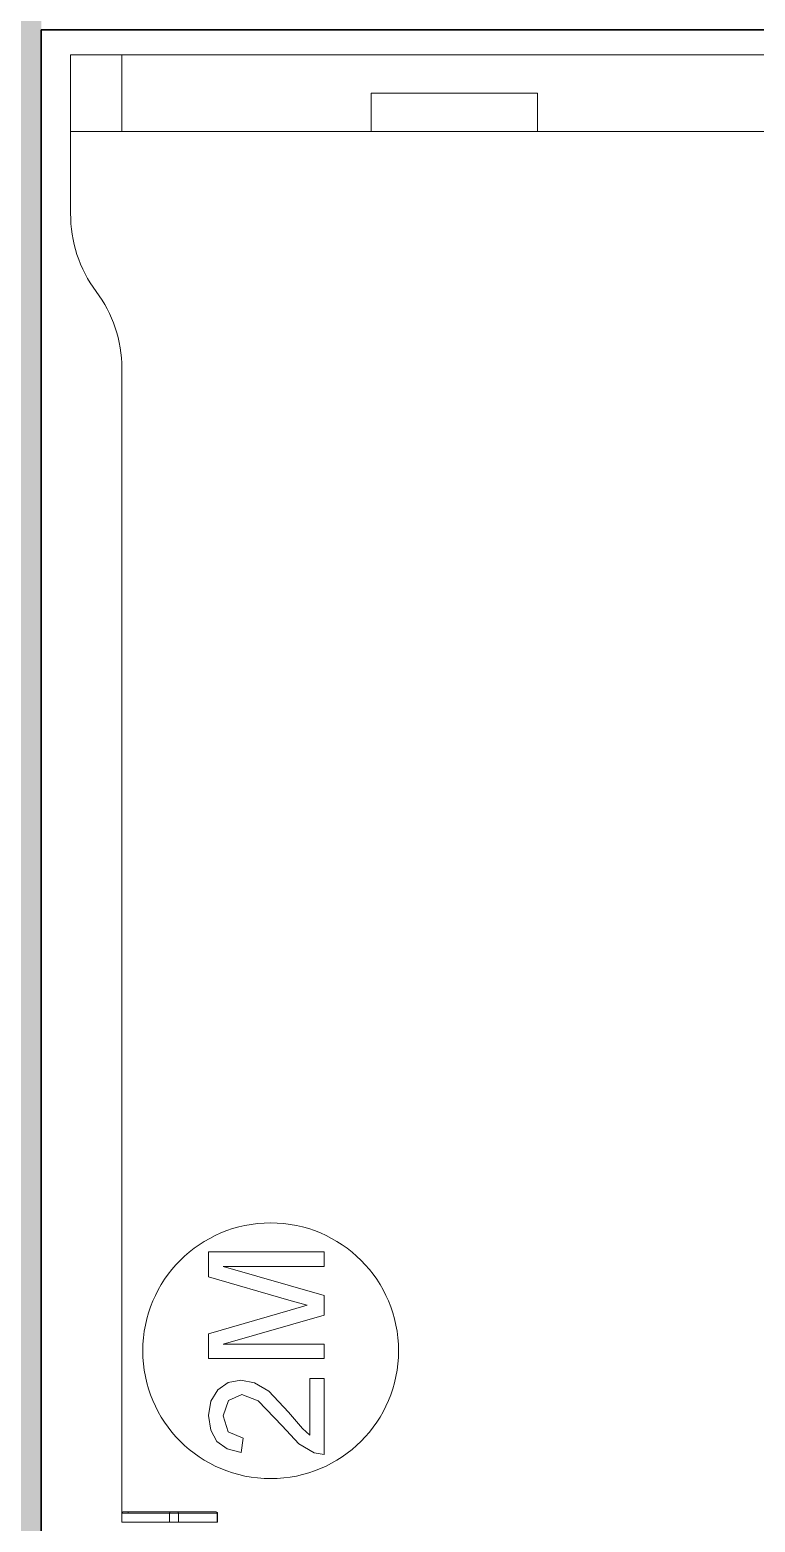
# Model space of a CAD drawing. Header units: millimetres. Extents: x 79795 to 317870, y -36033 to 97293.
# Drawn here: x 167772 to 168339, y 18240 to 19407 of the extents above; entities that cross this region are included whole.
import ezdxf

# ---------------------------------------------------------------- set-up
doc = ezdxf.new("R2010")
doc.units = ezdxf.units.MM
doc.header["$MEASUREMENT"] = 0
for name, color, linetype, lineweight in [('CSM-STL-XX-ZZ-M3-A-XXXX-00001_detached _19_04_21__rvt-1-Level 4$0$A-WALL', 7, 'CONTINUOUS', 9), ('CSM-STL-XX-ZZ-M3-A-XXXX-00001_detached _19_04_21__rvt-1-Level 4$0$A-WALL-PATT', 7, 'CONTINUOUS', 9), ('CSM-STL-XX-ZZ-M3-A-XXXX-00001_detached _19_04_21__rvt-1-Level 4$0$I-WALL', 7, 'CONTINUOUS', 9), ('I-FURN', 8, 'CONTINUOUS', 9)]:
    doc.layers.add(name, color=color, linetype=linetype, lineweight=lineweight)

msp = doc.modelspace()

# ---------------------------------------------------------------- hatches: boundary and pattern name
at = {"layer": 'CSM-STL-XX-ZZ-M3-A-XXXX-00001_detached _19_04_21__rvt-1-Level 4$0$A-WALL-PATT'}
msp.add_hatch(color=256, dxfattribs=at).paths.add_polyline_path([(167780.8, 15707.3), (167780.8, 26805.3), (167678.8, 26805.3), (167678.8, 15707.3)], flags=0)

# ---------------------------------------------------------------- linework, layer by layer
at = {"layer": 'CSM-STL-XX-ZZ-M3-A-XXXX-00001_detached _19_04_21__rvt-1-Level 4$0$A-WALL', "lineweight": 30}
msp.add_line((167780.8, 19407.3), (173754.1, 19407.3), dxfattribs=at)
at = {"layer": 'CSM-STL-XX-ZZ-M3-A-XXXX-00001_detached _19_04_21__rvt-1-Level 4$0$I-WALL', "lineweight": 30}
msp.add_line((167780.8, 15707.3), (167780.8, 19407.3), dxfattribs=at)
at = {"layer": 'I-FURN'}
for p, q in [((167843.7, 19387.7), (167803.7, 19387.7)), ((167803.7, 19387.7), (168603.7, 19387.7)), ((167803.7, 19327.7), (167803.7, 19387.7)), ((167803.7, 19327.7), (167803.7, 19387.7)), ((167803.7, 19387.7), (167803.7, 19263.8)), ((168603.7, 19387.7), (167803.7, 19387.7)), ((167803.7, 19387.7), (168603.7, 19387.7)), ((167803.7, 19263.8), (167803.7, 19387.7)), ((168563.7, 19387.7), (167843.7, 19387.7)), ((167843.7, 19327.7), (167843.7, 19387.7)), ((167843.7, 19327.7), (167843.7, 19387.7)), ((168038.7, 19327.7), (168038.7, 19357.7)), ((168038.7, 19357.7), (168168.7, 19357.7)), ((168038.7, 19327.7), (168038.7, 19357.7)), ((168168.7, 19357.7), (168038.7, 19357.7)), ((168168.7, 19327.7), (168168.7, 19357.7)), ((168168.7, 19357.7), (168168.7, 19327.7)), ((168038.7, 19327.7), (167803.7, 19327.7)), ((167803.7, 19327.7), (167843.7, 19327.7)), ((167843.7, 19327.7), (168563.7, 19327.7)), ((168168.7, 19327.7), (168038.7, 19327.7)), ((168603.7, 19327.7), (168168.7, 19327.7)), ((167843.7, 19142.7), (167843.7, 18247.3)), ((167843.7, 18247.3), (167843.7, 19142.7)), ((168002, 18451.6), (167911.6, 18451.6)), ((167911.6, 18451.6), (167911.6, 18432.1)), ((168002, 18440.2), (168002, 18451.6)), ((168002, 18417.5), (167922.9, 18440.2)), ((167922.9, 18440.2), (168002, 18440.2)), ((167911.6, 18432.1), (167974.2, 18413.9)), ((168002, 18402.2), (168002, 18417.5)), ((167975.3, 18406.1), (167911.6, 18387.6)), ((167974.2, 18413.9), (167988.6, 18409.9)), ((167988.6, 18409.9), (167975.3, 18406.1)), ((167922.9, 18379.5), (168002, 18402.2)), ((167911.6, 18387.6), (167911.6, 18368.2)), ((168002, 18379.5), (167922.9, 18379.5)), ((168002, 18368.2), (168002, 18379.5)), ((167911.6, 18368.2), (168002, 18368.2)), ((167927, 18349.4), (167918.9, 18343.8)), ((167936.8, 18351.3), (167927, 18349.4)), ((167947.5, 18349.2), (167936.8, 18351.3)), ((167958.6, 18342.6), (167947.5, 18349.2)), ((167990.7, 18352.7), (167990.7, 18308.3)), ((168002, 18352.7), (167990.7, 18352.7)), ((168002, 18293.3), (168002, 18352.7)), ((167913.4, 18335), (167911.6, 18323.6)), ((167918.9, 18343.8), (167913.4, 18335)), ((167922.9, 18323.3), (167927.1, 18335.3)), ((167927.1, 18335.3), (167937.5, 18340)), ((167937.5, 18340), (167950.3, 18335.1)), ((167950.3, 18335.1), (167969.1, 18315.6)), ((167974.1, 18326.4), (167958.6, 18342.6)), ((167911.6, 18323.6), (167913.2, 18312.2)), ((167927, 18310.8), (167922.9, 18323.3)), ((167985, 18313.4), (167974.1, 18326.4)), ((167913.2, 18312.2), (167918.1, 18303.4)), ((167969.1, 18315.6), (167982.2, 18301.4)), ((167990.7, 18308.3), (167985, 18313.4)), ((167918.1, 18303.4), (167926.1, 18297.5)), ((167938.5, 18306), (167927, 18310.8)), ((167937, 18294.7), (167938.5, 18306)), ((167982.2, 18301.4), (167994.2, 18294.5)), ((167926.1, 18297.5), (167937, 18294.7)), ((167994.2, 18294.5), (168002, 18293.3)), ((167843.7, 18247.3), (167843.7, 18240.3)), ((167843.7, 18247.3), (167881.1, 18247.3)), ((167843.7, 18247.3), (167843.7, 18240.3)), ((167844.7, 18248.3), (167844.7, 18248.3)), ((167881.7, 18248.3), (167844.7, 18248.3)), ((167844.7, 18248.3), (167848.7, 18248.3)), ((167848.7, 18247.3), (167848.7, 18248.3)), ((167848.7, 18248.3), (167887.2, 18248.3)), ((167881.1, 18247.3), (167888.1, 18247.3)), ((167881.1, 18247.3), (167881.1, 18240.3)), ((167887.2, 18248.3), (167881.7, 18248.3)), ((167917.5, 18248.3), (167887.2, 18248.3)), ((167917.5, 18248.3), (167887.2, 18248.3)), ((167888.1, 18247.3), (167918.3, 18247.3)), ((167888.1, 18247.3), (167888.1, 18240.3)), ((167918.2, 18248.1), (167918.2, 18248.1)), ((167918.3, 18247.3), (167918.5, 18247.3)), ((167918.3, 18247.3), (167918.3, 18240.3)), ((167918.5, 18240.3), (167918.5, 18247.3)), ((167918.5, 18240.3), (167918.5, 18247.3)), ((167918.5, 18240.3), (167918.5, 18247.3)), ((167843.7, 18240.3), (167881.1, 18240.3)), ((167881.1, 18240.3), (167888.1, 18240.3)), ((167888.1, 18240.3), (167918.3, 18240.3)), ((167918.3, 18240.3), (167918.5, 18240.3))]:
    msp.add_line(p, q, dxfattribs=at)
at = {"layer": 'I-FURN', "flags": 128}
for points in [[(167843.7, 18247.3), (167843.7, 18247.3), (167843.7, 18247.4), (167843.7, 18247.4), (167843.7, 18247.5), (167843.7, 18247.5), (167843.7, 18247.5), (167843.7, 18247.6), (167843.7, 18247.6), (167843.7, 18247.7), (167843.8, 18247.7), (167843.8, 18247.7), (167843.8, 18247.8), (167843.8, 18247.8), (167843.8, 18247.8), (167843.9, 18247.9), (167843.9, 18247.9), (167843.9, 18247.9), (167843.9, 18248), (167844, 18248), (167844, 18248), (167844, 18248), (167844, 18248.1), (167844.1, 18248.1), (167844.1, 18248.1), (167844.1, 18248.1), (167844.2, 18248.2), (167844.2, 18248.2), (167844.2, 18248.2), (167844.3, 18248.2), (167844.3, 18248.2), (167844.4, 18248.2), (167844.4, 18248.3), (167844.4, 18248.3), (167844.5, 18248.3), (167844.5, 18248.3), (167844.5, 18248.3), (167844.6, 18248.3), (167844.6, 18248.3), (167844.7, 18248.3), (167844.7, 18248.3)], [(167881.7, 18248.3), (167878.9, 18248.3), (167876.2, 18248.3), (167873.6, 18248.3), (167871.1, 18248.3), (167868.7, 18248.3), (167866.3, 18248.3), (167864.1, 18248.3), (167862, 18248.3), (167860, 18248.3), (167858.1, 18248.3), (167856.3, 18248.3), (167854.6, 18248.3), (167853.1, 18248.3), (167851.6, 18248.3), (167850.3, 18248.3), (167849.2, 18248.3), (167848.1, 18248.3), (167847.2, 18248.3), (167846.4, 18248.3), (167845.8, 18248.3), (167845.3, 18248.3), (167844.9, 18248.3), (167844.7, 18248.3)], [(167844.7, 18248.3), (167844.7, 18248.3), (167844.7, 18248.3), (167844.7, 18248.3), (167844.7, 18248.3), (167844.8, 18248.3), (167844.8, 18248.3), (167844.8, 18248.3), (167844.9, 18248.3), (167844.9, 18248.3), (167845, 18248.3), (167845.1, 18248.3), (167845.1, 18248.3), (167845.2, 18248.3), (167845.3, 18248.3), (167845.4, 18248.3), (167845.5, 18248.3), (167845.6, 18248.3), (167845.7, 18248.3), (167845.8, 18248.3), (167845.9, 18248.3), (167846, 18248.3), (167846.1, 18248.3), (167846.3, 18248.3), (167846.4, 18248.3), (167846.5, 18248.3), (167846.7, 18248.3), (167846.8, 18248.3), (167846.9, 18248.3), (167847.1, 18248.3), (167847.2, 18248.3), (167847.4, 18248.3), (167847.5, 18248.3), (167847.7, 18248.3), (167847.8, 18248.3), (167848, 18248.3), (167848.2, 18248.3), (167848.3, 18248.3), (167848.5, 18248.3), (167848.6, 18248.3), (167848.7, 18248.3)], [(167887.2, 18248.3), (167887.2, 18248.3), (167887.1, 18248.3), (167886.9, 18248.3), (167886.8, 18248.3), (167886.7, 18248.3), (167886.6, 18248.3), (167886.5, 18248.3), (167886.4, 18248.3), (167886.2, 18248.3), (167886.1, 18248.3), (167886, 18248.3), (167885.8, 18248.3), (167885.7, 18248.3), (167885.5, 18248.3), (167885.4, 18248.3), (167885.2, 18248.3), (167885.1, 18248.3), (167884.9, 18248.3), (167884.8, 18248.3), (167884.6, 18248.3), (167884.4, 18248.3), (167884.3, 18248.3), (167884.1, 18248.3), (167884, 18248.3), (167883.8, 18248.3), (167883.7, 18248.3), (167883.5, 18248.3), (167883.3, 18248.3), (167883.2, 18248.3), (167883, 18248.3), (167882.9, 18248.3), (167882.7, 18248.3), (167882.6, 18248.3), (167882.4, 18248.3), (167882.3, 18248.3), (167882.1, 18248.3), (167882, 18248.3), (167881.8, 18248.3), (167881.7, 18248.3)], [(167918.4, 18247.8), (167918.4, 18247.8), (167918.4, 18247.7), (167918.4, 18247.7), (167918.5, 18247.7), (167918.5, 18247.6), (167918.5, 18247.6), (167918.5, 18247.5), (167918.5, 18247.5), (167918.5, 18247.5), (167918.5, 18247.4), (167918.5, 18247.4), (167918.5, 18247.4), (167918.5, 18247.3), (167918.5, 18247.3)]]:
    msp.add_lwpolyline(points, dxfattribs=at)
at = {"layer": 'I-FURN'}
for centre, start, end in [((167903.7, 19262.7), 179.3744, 216.8699), ((167903.7, 19262.7), 179.3744, 216.8699), ((167743.7, 19142.7), 0, 36.8699), ((167743.7, 19142.7), 0, 36.8699), ((167960.1, 18374.3), 90, 270), ((167960.1, 18374.3), 270, 90)]:
    msp.add_arc(centre, 100, start, end, dxfattribs=at)
for centre, ratio, start_param, end_param in [((167844.7, 18247.3), 0.998113, 0, 1.570796), ((167881.7, 18247.3), 0.56467, 0, 1.570796), ((167887.2, 18247.3), 0.819152, 4.712389, 6.283185), ((167917.5, 18247.3), 0.819152, 4.712389, 6.283185)]:
    msp.add_ellipse(centre, major_axis=(0, 1), ratio=ratio, start_param=start_param, end_param=end_param, dxfattribs=at)

doc.saveas('drawing.dxf')
